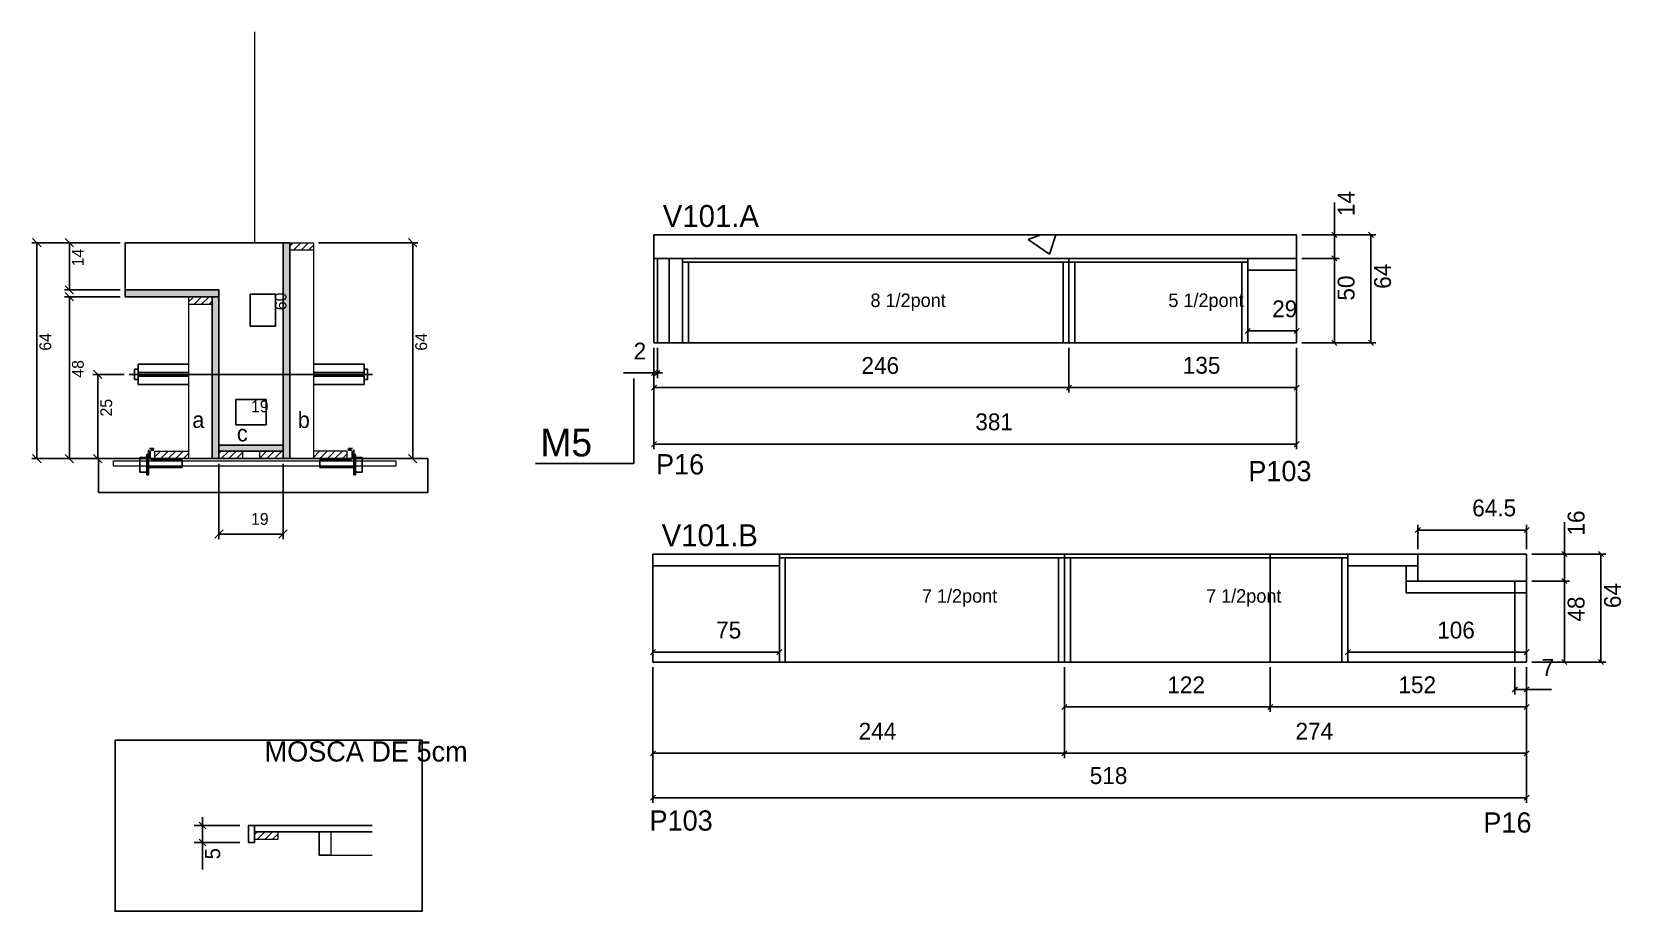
# Model space of a CAD drawing. Header units: metres. Extents: x 1712 to 2654, y 16400 to 16921.
import ezdxf

# ---------------------------------------------------------------- set-up
doc = ezdxf.new("R2010")
doc.units = ezdxf.units.M
for name, color, linetype in [('00 - FELIPE', 7, 'Continuous'), ('5', 7, 'Continuous'), ('barrote', 7, 'Continuous'), ('CONCRETO', 7, 'Continuous'), ('COTA', 7, 'Continuous'), ('Cota Seção (2x)', 7, 'Continuous'), ('Cotas', 7, 'Continuous'), ('detalhes', 7, 'Continuous'), ('Hachura', 7, 'Continuous'), ('Madeira', 7, 'Continuous'), ('NOMENCLATURA', 7, 'Continuous'), ('Painéis', 7, 'Continuous'), ('presilha', 7, 'Continuous'), ('SARR_2.2x7', 7, 'Continuous'), ('SARR_3.5x7', 7, 'Continuous'), ('SCO-___-LAJ', 7, 'Continuous'), ('TENSOR', 7, 'Continuous'), ('texto', 7, 'Continuous'), ('TEXTO PILAR', 7, 'Continuous'), ('Texto Seção', 7, 'Continuous')]:
    doc.layers.add(name, color=color, linetype=linetype)

msp = doc.modelspace()

# ---------------------------------------------------------------- hatches: boundary and pattern name
at = {"layer": 'COTA'}
h = msp.add_hatch(dxfattribs=at)
h.set_pattern_fill('AR-CONC')
h.paths.add_polyline_path([(2461.56, 16801.08), (2461.56, 16787.08), (2080.56, 16787.08), (2080.56, 16801.08), (2461.56, 16801.08)])
at = {"layer": 'Hachura'}
h = msp.add_hatch(color=7, dxfattribs=at)
h.dxf.hatch_style = 1
h.paths.add_polyline_path([(1864.67, 16796.42), (1860.67, 16796.42), (1860.67, 16668.42), (1864.67, 16668.42), (1864.67, 16796.42)])
h = msp.add_hatch(dxfattribs=at)
h.set_pattern_fill('ANSI31')
h.paths.add_polyline_path([(1864.67, 16792.02), (1864.67, 16796.42), (1878.67, 16796.42), (1878.67, 16792.02), (1864.67, 16792.02)])
h = msp.add_hatch(color=7, dxfattribs=at)
h.dxf.hatch_style = 1
h.paths.add_polyline_path([(1822.67, 16764.42), (1822.67, 16768.42), (1767.07, 16768.42), (1767.07, 16764.42), (1822.67, 16764.42)])
h = msp.add_hatch(dxfattribs=at)
h.set_pattern_fill('ANSI31')
h.paths.add_polyline_path([(1818.67, 16760.02), (1818.67, 16764.42), (1804.67, 16764.42), (1804.67, 16760.02), (1818.67, 16760.02)])
h = msp.add_hatch(color=7, dxfattribs=at)
h.dxf.hatch_style = 1
h.paths.add_polyline_path([(1818.67, 16768.42), (1822.67, 16768.42), (1822.67, 16668.42), (1818.67, 16668.42), (1818.67, 16768.42)])
h = msp.add_hatch(dxfattribs=at)
h.set_pattern_fill('ANSI31')
h.paths.add_polyline_path([(1784.67, 16668.42), (1784.67, 16672.82), (1804.67, 16672.82), (1804.67, 16668.42), (1784.67, 16668.42)])
h = msp.add_hatch(color=7, dxfattribs=at)
h.dxf.hatch_style = 1
h.paths.add_polyline_path([(1860.67, 16672.82), (1860.67, 16676.42), (1822.67, 16676.42), (1822.67, 16672.82), (1860.67, 16672.82)])
h = msp.add_hatch(dxfattribs=at)
h.set_pattern_fill('ANSI31')
h.paths.add_polyline_path([(1822.67, 16668.42), (1822.67, 16672.82), (1836.67, 16672.82), (1836.67, 16668.42), (1822.67, 16668.42)])
h = msp.add_hatch(dxfattribs=at)
h.set_pattern_fill('ANSI31')
h.paths.add_polyline_path([(1860.67, 16668.42), (1860.67, 16672.82), (1846.67, 16672.82), (1846.67, 16668.42), (1860.67, 16668.42)])
h = msp.add_hatch(dxfattribs=at)
h.set_pattern_fill('ANSI31')
h.paths.add_polyline_path([(1898.67, 16668.42), (1898.67, 16672.82), (1878.67, 16672.82), (1878.67, 16668.42), (1898.67, 16668.42)])
h = msp.add_hatch(dxfattribs=at)
h.set_pattern_fill('ANSI31')
h.paths.add_polyline_path([(1857.7, 16447.31), (1857.7, 16442.91), (1843.72, 16442.91), (1843.72, 16447.31), (1857.7, 16447.31), (1857.7, 16447.31)])

# ---------------------------------------------------------------- linework, layer by layer
at = {"color": 7, "lineweight": 25}
for p, q in [((1772.67, 16721.39), (1772.67, 16715.39)), ((1772.67, 16721.39), (1774.67, 16721.39)), ((1774.67, 16724.39), (1774.67, 16712.39)), ((1774.67, 16724.39), (1804.67, 16724.39)), ((1804.67, 16719.39), (1774.67, 16719.39)), ((1804.67, 16717.39), (1774.67, 16717.39)), ((1908.67, 16724.39), (1878.67, 16724.39)), ((1878.67, 16719.39), (1908.67, 16719.39)), ((1878.67, 16717.39), (1908.67, 16717.39)), ((1908.67, 16724.39), (1908.67, 16712.39)), ((1908.67, 16721.39), (1910.67, 16721.39)), ((1910.67, 16721.39), (1910.67, 16715.39)), ((1774.67, 16715.39), (1772.67, 16715.39)), ((1774.67, 16712.39), (1804.67, 16712.39)), ((1908.67, 16712.39), (1878.67, 16712.39)), ((1908.67, 16715.39), (1910.67, 16715.39))]:
    msp.add_line(p, q, dxfattribs=at)
at = {"layer": '00 - FELIPE', "color": 0, "lineweight": 25}
for p, q in [((2434.06, 16745.63), (2431.06, 16742.63)), ((2460.06, 16742.63), (2463.06, 16745.63)), ((2079.06, 16717.69), (2082.06, 16720.69)), ((2084.06, 16720.69), (2081.06, 16717.69)), ((2081.41, 16555.22), (2078.41, 16552.22)), ((2153.41, 16552.22), (2156.41, 16555.22)), ((2493.41, 16555.22), (2490.41, 16552.22)), ((2596.41, 16552.22), (2599.41, 16555.22))]:
    msp.add_line(p, q, dxfattribs=at)
at = {"layer": '00 - FELIPE', "color": 4, "lineweight": 25}
for p, q in [((2432.56, 16740.08), (2432.56, 16747.13)), ((2461.56, 16740.08), (2461.56, 16747.13)), ((2432.56, 16744.13), (2461.56, 16744.13)), ((2080.56, 16734.08), (2080.56, 16716.19)), ((2082.56, 16734.08), (2082.56, 16716.19)), ((2080.56, 16719.19), (2062.45, 16719.19)), ((2082.56, 16719.19), (2080.56, 16719.19)), ((2082.56, 16719.19), (2085.56, 16719.19)), ((2079.91, 16550.83), (2079.91, 16556.72)), ((2154.91, 16550.83), (2154.91, 16556.72)), ((2491.91, 16550.83), (2491.91, 16556.72)), ((2597.91, 16550.83), (2597.91, 16556.72)), ((2079.91, 16553.72), (2154.91, 16553.72)), ((2491.91, 16553.72), (2597.91, 16553.72))]:
    msp.add_line(p, q, dxfattribs=at)
at = {"layer": 'barrote', "color": 251, "lineweight": 25}
msp.add_lwpolyline([(1751.21, 16648.42), (1946.4, 16648.42), (1946.4, 16668.42), (1751.21, 16668.42)], close=True, dxfattribs=at)
at = {"layer": 'CONCRETO', "color": 251, "lineweight": 25}
msp.add_lwpolyline([(1767.07, 16768.42), (1767.07, 16796.42), (1860.67, 16796.42), (1860.67, 16768.42), (1860.67, 16768.42), (1860.67, 16676.42), (1822.67, 16676.42), (1822.67, 16768.42)], close=True, dxfattribs=at)
at = {"layer": 'COTA', "color": 4, "lineweight": 25}
for p, q in [((2483.99, 16801.08), (2483.99, 16820.2)), ((1764.07, 16796.42), (1711.69, 16796.42)), ((1714.69, 16668.42), (1714.69, 16796.42)), ((1764.07, 16796.42), (1731.01, 16796.42)), ((1734.01, 16796.42), (1734.01, 16768.42)), ((1881.67, 16796.42), (1940.54, 16796.42)), ((1937.54, 16668.42), (1937.54, 16796.42)), ((2464.56, 16801.08), (2486.99, 16801.08)), ((2464.56, 16801.08), (2508.6, 16801.08)), ((2483.99, 16787.08), (2483.99, 16801.08)), ((2505.6, 16801.08), (2505.6, 16737.08)), ((2464.56, 16787.08), (2486.99, 16787.08)), ((2464.56, 16787.08), (2486.99, 16787.08)), ((2483.99, 16787.08), (2483.99, 16737.08)), ((1764.07, 16768.42), (1731.01, 16768.42)), ((1764.07, 16764.42), (1731.01, 16764.42)), ((1734.01, 16764.42), (1734.01, 16668.42)), ((2464.56, 16737.08), (2486.99, 16737.08)), ((2464.56, 16737.08), (2508.6, 16737.08)), ((2080.56, 16734.08), (2080.56, 16707.54)), ((2080.56, 16734.08), (2080.56, 16674)), ((2326.56, 16734.08), (2326.56, 16707.54)), ((2326.56, 16734.08), (2326.56, 16707.54)), ((2461.56, 16734.08), (2461.56, 16707.54)), ((2461.56, 16734.08), (2461.56, 16674)), ((1766.37, 16718.39), (1747.81, 16718.39)), ((1750.81, 16718.39), (1750.81, 16668.42)), ((2080.56, 16710.54), (2326.56, 16710.54)), ((2326.56, 16710.54), (2461.56, 16710.54)), ((2080.56, 16677), (2461.56, 16677)), ((1786.07, 16668.42), (1711.69, 16668.42)), ((1786.07, 16668.42), (1731.01, 16668.42)), ((1766.37, 16668.42), (1747.81, 16668.42)), ((1822.67, 16665.42), (1822.67, 16620.7)), ((1860.67, 16665.42), (1860.67, 16620.7)), ((1897.27, 16668.42), (1940.54, 16668.42)), ((1822.67, 16623.7), (1860.67, 16623.7)), ((2533.41, 16614.83), (2533.41, 16629.11)), ((2597.91, 16626.11), (2533.41, 16626.11)), ((2597.91, 16614.83), (2597.91, 16629.11)), ((2620.34, 16611.83), (2620.34, 16630.84)), ((2600.91, 16611.83), (2623.34, 16611.83)), ((2600.91, 16611.83), (2644.95, 16611.83)), ((2620.34, 16595.83), (2620.34, 16611.83)), ((2641.95, 16611.83), (2641.95, 16547.83)), ((2600.91, 16595.83), (2623.34, 16595.83)), ((2600.91, 16595.83), (2623.34, 16595.83)), ((2620.34, 16595.83), (2620.34, 16547.83)), ((2600.91, 16547.83), (2623.34, 16547.83)), ((2600.91, 16547.83), (2644.95, 16547.83)), ((2079.91, 16544.83), (2079.91, 16490.81)), ((2079.91, 16544.83), (2079.91, 16464.44)), ((2323.91, 16544.83), (2323.91, 16490.81)), ((2323.91, 16544.83), (2323.91, 16518.29)), ((2323.91, 16544.83), (2323.91, 16490.81)), ((2445.91, 16544.83), (2445.91, 16518.29)), ((2445.91, 16544.83), (2445.91, 16518.29)), ((2590.91, 16544.83), (2590.91, 16528.61)), ((2597.91, 16544.83), (2597.91, 16518.29)), ((2597.91, 16544.83), (2597.91, 16528.61)), ((2597.91, 16544.83), (2597.91, 16490.81)), ((2597.91, 16544.83), (2597.91, 16464.44)), ((2590.91, 16531.61), (2597.91, 16531.61)), ((2597.91, 16531.61), (2612.64, 16531.61)), ((2323.91, 16521.29), (2445.91, 16521.29)), ((2445.91, 16521.29), (2597.91, 16521.29)), ((2079.91, 16493.81), (2323.91, 16493.81)), ((2323.91, 16493.81), (2597.91, 16493.81)), ((2079.91, 16467.44), (2597.91, 16467.44)), ((1812.87, 16455.91), (1812.87, 16440.91)), ((1835.12, 16450.91), (1807.87, 16450.91)), ((1835.12, 16440.91), (1807.87, 16440.91)), ((1812.87, 16440.91), (1812.87, 16424.91))]:
    msp.add_line(p, q, dxfattribs=at)
at = {"layer": 'COTA', "color": 0, "lineweight": 25}
for p, q in [((2485.49, 16799.58), (2482.49, 16802.58)), ((2507.1, 16799.58), (2504.1, 16802.58)), ((2485.49, 16785.58), (2482.49, 16788.58)), ((2482.49, 16788.58), (2485.49, 16785.58)), ((2482.49, 16738.58), (2485.49, 16735.58)), ((2504.1, 16738.58), (2507.1, 16735.58)), ((2082.06, 16712.04), (2079.06, 16709.04)), ((2325.06, 16709.04), (2328.06, 16712.04)), ((2328.06, 16712.04), (2325.06, 16709.04)), ((2460.06, 16709.04), (2463.06, 16712.04)), ((2082.06, 16678.5), (2079.06, 16675.5)), ((2460.06, 16675.5), (2463.06, 16678.5)), ((2534.91, 16627.61), (2531.91, 16624.61)), ((2596.41, 16624.61), (2599.41, 16627.61)), ((2621.84, 16610.33), (2618.84, 16613.33)), ((2643.45, 16610.33), (2640.45, 16613.33)), ((2621.84, 16594.33), (2618.84, 16597.33)), ((2618.84, 16597.33), (2621.84, 16594.33)), ((2618.84, 16549.33), (2621.84, 16546.33)), ((2640.45, 16549.33), (2643.45, 16546.33)), ((2592.41, 16533.11), (2589.41, 16530.11)), ((2596.41, 16530.11), (2599.41, 16533.11)), ((2325.41, 16522.79), (2322.41, 16519.79)), ((2444.41, 16519.79), (2447.41, 16522.79)), ((2447.41, 16522.79), (2444.41, 16519.79)), ((2596.41, 16519.79), (2599.41, 16522.79)), ((2081.41, 16495.31), (2078.41, 16492.31)), ((2322.41, 16492.31), (2325.41, 16495.31)), ((2325.41, 16495.31), (2322.41, 16492.31)), ((2596.41, 16492.31), (2599.41, 16495.31)), ((2081.41, 16468.94), (2078.41, 16465.94)), ((2596.41, 16465.94), (2599.41, 16468.94))]:
    msp.add_line(p, q, dxfattribs=at)
at = {"layer": 'COTA', "color": 241, "lineweight": 25}
for p, q in [((2080.56, 16801.08), (2461.56, 16801.08)), ((2080.56, 16787.08), (2080.56, 16801.08)), ((2461.56, 16787.08), (2461.56, 16801.08)), ((2533.41, 16611.83), (2597.91, 16611.83)), ((2597.91, 16611.83), (2597.91, 16595.83))]:
    msp.add_line(p, q, dxfattribs=at)
at = {"layer": 'COTA', "color": 0, "lineweight": 25}
for points in [[(1717.19, 16793.92), (1712.19, 16798.92)], [(1736.51, 16793.92), (1731.51, 16798.92)], [(1940.04, 16793.92), (1935.04, 16798.92)], [(1731.51, 16770.92), (1736.51, 16765.92)], [(1736.51, 16761.92), (1731.51, 16766.92)], [(1753.31, 16715.89), (1748.31, 16720.89)], [(1712.19, 16670.92), (1717.19, 16665.92)], [(1731.51, 16670.92), (1736.51, 16665.92)], [(1748.31, 16670.92), (1753.31, 16665.92)], [(1935.04, 16670.92), (1940.04, 16665.92)], [(1825.17, 16626.2), (1820.17, 16621.2)], [(1858.17, 16621.2), (1863.17, 16626.2)], [(1814.87, 16448.91), (1810.87, 16452.91)], [(1810.87, 16442.91), (1814.87, 16438.91)]]:
    msp.add_lwpolyline(points, dxfattribs=at)
at = {"layer": 'Cota Seção (2x)', "color": 180, "lineweight": 25}
for p, q in [((1856.17, 16765.92), (1841.17, 16765.92)), ((1841.17, 16765.92), (1841.17, 16746.92)), ((1856.17, 16746.92), (1856.17, 16765.92)), ((1841.17, 16746.92), (1856.17, 16746.92)), ((1850.67, 16703.42), (1832.67, 16703.42)), ((1832.67, 16703.42), (1832.67, 16688.42)), ((1850.67, 16688.42), (1850.67, 16703.42)), ((1832.67, 16688.42), (1850.67, 16688.42))]:
    msp.add_line(p, q, dxfattribs=at)
at = {"layer": 'Cotas', "color": 1, "lineweight": 25}
msp.add_lwpolyline([(1761.1, 16501.62), (1943.06, 16501.62), (1943.06, 16400.18), (1761.1, 16400.18)], close=True, dxfattribs=at)
at = {"layer": 'Madeira', "color": 126, "lineweight": 18}
for points in [[(1864.67, 16792.02), (1864.67, 16796.42), (1878.67, 16796.42), (1878.67, 16792.02)], [(1864.67, 16796.42), (1878.67, 16796.42), (1878.67, 16668.42), (1864.67, 16668.42)], [(1818.67, 16760.02), (1818.67, 16764.42), (1804.67, 16764.42), (1804.67, 16760.02)], [(1818.67, 16764.42), (1804.67, 16764.42), (1804.67, 16668.42), (1818.67, 16668.42)], [(1784.67, 16668.42), (1784.67, 16672.82), (1804.67, 16672.82), (1804.67, 16668.42)], [(1822.67, 16668.42), (1822.67, 16672.82), (1836.67, 16672.82), (1836.67, 16668.42)], [(1860.67, 16668.42), (1860.67, 16672.82), (1846.67, 16672.82), (1846.67, 16668.42)], [(1898.67, 16668.42), (1898.67, 16672.82), (1878.67, 16672.82), (1878.67, 16668.42)], [(1857.7, 16447.31), (1843.72, 16447.31), (1843.72, 16442.91), (1857.7, 16442.91)], [(1882.08, 16433.31), (1882.08, 16447.31), (1889.08, 16447.31), (1889.08, 16433.31)]]:
    msp.add_lwpolyline(points, close=True, dxfattribs=at)
msp.add_lwpolyline([(1882.08, 16447.31), (1882.08, 16433.31), (1913.55, 16433.31)], dxfattribs=at)
at = {"layer": 'NOMENCLATURA', "color": 7, "lineweight": 25}
for p, q in [((2068.56, 16665.54), (2068.56, 16715.92)), ((2010.35, 16665.54), (2068.56, 16665.54))]:
    msp.add_line(p, q, dxfattribs=at)
at = {"layer": 'Painéis', "color": 200, "lineweight": 25}
for p, q in [((2080.56, 16787.08), (2461.56, 16787.08)), ((2080.56, 16737.08), (2080.56, 16787.08)), ((2082.56, 16737.08), (2082.56, 16787.08)), ((2326.56, 16737.08), (2326.56, 16787.08)), ((2461.56, 16737.08), (2461.56, 16787.08)), ((2080.56, 16737.08), (2461.56, 16737.08)), ((2079.91, 16547.83), (2079.91, 16611.83)), ((2079.91, 16611.83), (2533.41, 16611.83)), ((2323.91, 16547.83), (2323.91, 16611.83)), ((2445.91, 16547.83), (2445.91, 16611.83)), ((2533.41, 16611.83), (2533.41, 16595.83)), ((2533.41, 16595.83), (2597.91, 16595.83)), ((2597.91, 16595.83), (2597.91, 16547.83)), ((2597.91, 16547.83), (2079.91, 16547.83)), ((1843.72, 16450.91), (1913.57, 16450.91)), ((1843.72, 16447.31), (1913.55, 16447.31))]:
    msp.add_line(p, q, dxfattribs=at)
for points in [[(1864.67, 16796.42), (1860.67, 16796.42), (1860.67, 16668.42), (1864.67, 16668.42)], [(1822.67, 16764.42), (1822.67, 16768.42), (1767.07, 16768.42), (1767.07, 16764.42)], [(1818.67, 16764.42), (1822.67, 16764.42), (1822.67, 16668.42), (1818.67, 16668.42)], [(1860.67, 16672.82), (1860.67, 16676.42), (1822.67, 16676.42), (1822.67, 16672.82)], [(1843.72, 16450.91), (1840.12, 16450.91), (1840.12, 16440.91), (1843.72, 16440.91)]]:
    msp.add_lwpolyline(points, close=True, dxfattribs=at)
at = {"layer": 'presilha', "color": 1, "lineweight": 25}
for p, q in [((1779.8, 16670.79), (1780.8, 16670.79)), ((1779.8, 16658.79), (1779.8, 16670.79)), ((1780.8, 16667.55), (1780.8, 16673.7)), ((1780.8, 16670.79), (1780.8, 16658.79)), ((1783.8, 16674.46), (1781.56, 16674.46)), ((1781.8, 16668.17), (1781.8, 16673.08)), ((1783.8, 16673.46), (1782.18, 16673.46)), ((1783.8, 16674.46), (1783.8, 16673.46)), ((1899.54, 16674.46), (1899.54, 16673.46)), ((1899.54, 16674.46), (1901.78, 16674.46)), ((1899.54, 16673.46), (1901.16, 16673.46)), ((1901.54, 16668.17), (1901.54, 16673.08)), ((1902.54, 16667.55), (1902.54, 16673.7)), ((1903.54, 16670.79), (1902.54, 16670.79)), ((1902.54, 16670.79), (1902.54, 16658.79)), ((1903.54, 16658.79), (1903.54, 16670.79)), ((1775.8, 16669.12), (1779.8, 16669.12)), ((1775.8, 16669.12), (1775.8, 16660.46)), ((1779.8, 16660.46), (1775.8, 16660.46)), ((1779.8, 16669.12), (1779.8, 16660.46)), ((1800.8, 16663.19), (1780.8, 16663.19)), ((1800.8, 16667.79), (1782.18, 16667.79)), ((1800.8, 16667.79), (1800.8, 16663.19)), ((1882.54, 16667.79), (1882.54, 16663.19)), ((1882.54, 16667.79), (1901.16, 16667.79)), ((1882.54, 16663.19), (1902.54, 16663.19)), ((1907.54, 16669.12), (1903.54, 16669.12)), ((1903.54, 16669.12), (1903.54, 16660.46)), ((1903.54, 16660.46), (1907.54, 16660.46)), ((1907.54, 16669.12), (1907.54, 16660.46)), ((1780.8, 16658.79), (1779.8, 16658.79)), ((1902.54, 16658.79), (1903.54, 16658.79))]:
    msp.add_line(p, q, dxfattribs=at)
at = {"layer": 'SARR_2.2x7', "color": 40, "lineweight": 25}
for p, q in [((2089.56, 16737.08), (2089.56, 16787.08)), ((2097.56, 16784.88), (2326.56, 16784.88)), ((2326.56, 16784.88), (2432.56, 16784.88)), ((2432.56, 16780.08), (2461.56, 16780.08)), ((2079.91, 16604.83), (2154.91, 16604.83)), ((2154.91, 16609.63), (2323.91, 16609.63)), ((2323.91, 16609.63), (2491.91, 16609.63)), ((2491.91, 16604.83), (2533.41, 16604.83)), ((2526.41, 16604.83), (2526.41, 16595.83)), ((2533.41, 16595.83), (2526.41, 16595.83)), ((2526.41, 16595.83), (2526.41, 16588.83)), ((2590.91, 16547.83), (2590.91, 16595.83)), ((2526.41, 16588.83), (2597.91, 16588.83))]:
    msp.add_line(p, q, dxfattribs=at)
at = {"layer": 'SARR_3.5x7', "color": 81, "lineweight": 25}
for p, q in [((2097.56, 16787.08), (2097.56, 16737.08)), ((2101.06, 16784.88), (2101.06, 16737.08)), ((2323.06, 16784.88), (2323.06, 16737.08)), ((2326.56, 16784.88), (2326.56, 16737.08)), ((2330.06, 16784.88), (2330.06, 16737.08)), ((2429.06, 16784.88), (2429.06, 16737.08)), ((2432.56, 16787.08), (2432.56, 16737.08)), ((2097.56, 16737.08), (2101.06, 16737.08)), ((2323.06, 16737.08), (2326.56, 16737.08)), ((2326.56, 16737.08), (2330.06, 16737.08)), ((2429.06, 16737.08), (2432.56, 16737.08)), ((2154.91, 16611.83), (2154.91, 16547.83)), ((2158.41, 16609.63), (2158.41, 16547.83)), ((2320.41, 16609.63), (2320.41, 16547.83)), ((2323.91, 16609.63), (2323.91, 16547.83)), ((2327.41, 16609.63), (2327.41, 16547.83)), ((2488.41, 16609.63), (2488.41, 16547.83)), ((2491.91, 16611.83), (2491.91, 16547.83)), ((2154.91, 16547.83), (2158.41, 16547.83)), ((2320.41, 16547.83), (2323.91, 16547.83)), ((2323.91, 16547.83), (2327.41, 16547.83))]:
    msp.add_line(p, q, dxfattribs=at)
at = {"layer": 'SCO-___-LAJ', "color": 1, "lineweight": 0}
msp.add_lwpolyline([(1760.22, 16667.09), (1927.52, 16667.09), (1927.52, 16663.89), (1760.22, 16663.89)], close=True, dxfattribs=at)
at = {"layer": 'TENSOR', "color": 3, "lineweight": 25}
msp.add_line((1913.67, 16718.39), (1769.37, 16718.39), dxfattribs=at)
at = {"layer": 'Texto Seção', "color": 252, "lineweight": 15}
msp.add_line((1843.87, 16796.42), (1843.87, 16921.42), dxfattribs=at)

# ---------------------------------------------------------------- texts
at = {"layer": '00 - FELIPE', "color": 240, "lineweight": 25}
for s, p in [('29', (2447.06, 16752.22)), ('2', (2068.5, 16727.19)), ('75', (2117.41, 16561.83)), ('106', (2544.91, 16561.82))]:
    msp.add_text(s, height=10, dxfattribs=at).set_placement(p)
at = {"layer": '5', "color": 5, "lineweight": 25}
for s, rotation, p in [('P16', 359.99996, (2081.75, 16659.08)), ('P103', 0.00004, (2432.91, 16655.04)), ('P103', 0.00004, (2077.92, 16447.95)), ('P16', 359.99996, (2572.27, 16446.78))]:
    msp.add_text(s, height=12, rotation=rotation, dxfattribs=at).set_placement(p)
at = {"layer": 'COTA', "color": 240, "lineweight": 25}
for s, height, p in [('14', 10, (2495.91, 16812.14)), ('64', 10, (2517.5, 16769.08)), ('50', 10, (2495.88, 16762.08)), ('16', 10, (2632.24, 16622.83)), ('64', 10, (2653.85, 16579.83)), ('48', 10, (2632.24, 16571.83)), ('5', 9, (1823.37, 16430.91))]:
    msp.add_text(s, height=height, rotation=90, dxfattribs=at).set_placement(p)
at = {"layer": 'COTA', "color": 1, "lineweight": 25}
for s, p in [('14', (1742.51, 16782.42)), ('64', (1723.19, 16732.42)), ('64', (1946.04, 16732.42)), ('48', (1742.51, 16716.42)), ('25', (1759.31, 16693.41))]:
    msp.add_text(s, height=7, rotation=90, dxfattribs=at).set_placement(p)
at = {"layer": 'COTA', "color": 240, "lineweight": 25}
for s, p in [('246', (2203.56, 16718.64)), ('135', (2394.06, 16718.76)), ('381', (2271.06, 16685.24)), ('64.5', (2565.66, 16634.22)), ('7', (2606.77, 16539.69)), ('122', (2384.91, 16529.34)), ('152', (2521.91, 16529.4)), ('244', (2201.91, 16501.88)), ('274', (2460.91, 16501.88)), ('518', (2338.91, 16475.57))]:
    msp.add_text(s, height=10, dxfattribs=at).set_placement(p)
at = {"layer": 'COTA', "color": 1, "lineweight": 25}
msp.add_text('19', height=7, dxfattribs=at).set_placement((1841.67, 16629.2))
at = {"layer": 'Cota Seção (2x)', "color": 1, "lineweight": 25}
msp.add_text('60', height=7, rotation=90, dxfattribs=at).set_placement((1862.67, 16756.42))
msp.add_text('19', height=7, dxfattribs=at).set_placement((1841.67, 16695.92))
at = {"layer": 'detalhes', "color": 4, "lineweight": 25}
for s, p in [('a', (1806.84, 16686.63)), ('b', (1869.38, 16686.61)), ('c', (1833.27, 16678.66))]:
    msp.add_text(s, height=9.6, dxfattribs=at).set_placement(p)
at = {"layer": 'NOMENCLATURA', "color": 7, "lineweight": 25}
msp.add_text('M5', height=16.5, dxfattribs=at).set_placement((2013.22, 16669.73))
at = {"layer": 'texto', "color": 2, "lineweight": 25}
for s, p in [('8 1/2pont', (2208.92, 16758.3)), ('5 1/2pont', (2385.53, 16758.3)), ('7 1/2pont', (2239.41, 16583.05)), ('7 1/2pont', (2407.91, 16583.05))]:
    msp.add_text(s, height=8, dxfattribs=at).set_placement(p)
at = {"layer": 'TEXTO PILAR', "color": 3, "lineweight": 15}
msp.add_text('MOSCA DE 5cm', height=12, dxfattribs=at).set_placement((1849.72, 16488.88))
at = {"layer": 'Texto Seção', "color": 7, "lineweight": 15}
for s, p in [('V101.A', (2085.79, 16805.76)), ('V101.B', (2085.14, 16616.51))]:
    msp.add_text(s, height=13, dxfattribs=at).set_placement(p)

doc.saveas('drawing.dxf')
